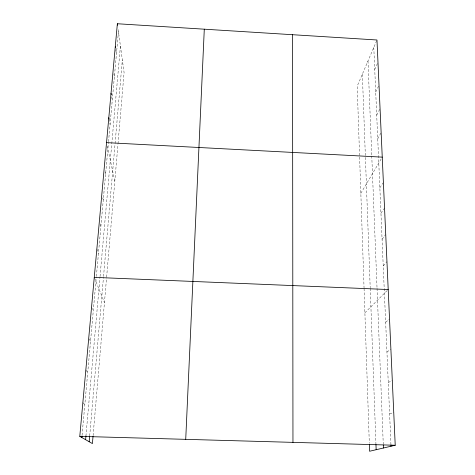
<?xml version="1.0" encoding="UTF-8"?>
<svg xmlns="http://www.w3.org/2000/svg" width="475" height="475" viewBox="0 0 475 475"><rect width="100%" height="100%" fill="white"/><g stroke="black" fill="none" stroke-linecap="round" stroke-linejoin="round"><path stroke-width="0.36" stroke-dasharray="2.38 1.78" d="M93.094 435.628L106.56 277.869M106.62 277.139L117.954 144.418M118.014 143.682L124.088 72.544L118.055 28.761M89.692 435.896L103.473 277.168M103.538 276.438L115.015 144.24M115.081 143.503L122.342 59.862M85.927 436.074L99.976 277.24M100.041 276.509L120.43 45.98M82.056 435.343L96.324 277.073M96.389 276.337L108.466 142.375M108.532 141.651L118.453 31.629M376.687 40.666L357.206 86.189L359.587 156.388M374.739 69.487L377.684 62.979M375.713 92.055L378.712 85.815M376.711 115.152L380.065 108.603M377.732 138.789L381.14 132.578M360.84 193.319L381.9 157.73M379.852 187.803L382.987 182.922M380.95 213.21L384.542 208.109M382.072 239.252L385.736 234.567M383.224 265.947L386.953 261.695M364.889 312.811L388.212 289.536M385.658 322.282L389.536 318.986M386.941 352.017L390.895 349.25M388.265 382.559L392.297 380.356M389.619 413.957L393.739 412.348M82.846 402.705L84.835 404.552M85.821 370.019L87.721 372.483M89.08 338.871L90.535 341.305M91.527 307.384L93.266 310.983M94.543 278.047L104.452 302.557M96.847 248.995L98.444 253.585M100.13 223.891L100.89 226.409M102.731 197.867L103.283 199.916M105.141 172.122L105.61 174.082M107.285 146.104L114.819 181.147M109.066 118.999L110.099 124.296M111.643 96.817L112.26 100.296M113.899 73.952L114.374 76.867M115.817 49.845L116.44 53.984M373.789 47.435L390.919 444.036M367.983 61.008L371.741 155.248M371.771 155.984L377.019 287.666M377.049 288.408L383.272 444.309M362.354 74.165L365.382 156.673M365.412 157.397L370.197 287.696M370.227 288.432L375.939 443.852M359.611 157.112L364.046 287.82M364.07 288.557L369.312 443.258"/><path stroke-width="0.71" d="M185.725 439.339L204.292 29.189M93.029 436.353L92.411 443.585L79.782 436.353L117.367 23.75L376.972 39.989L395.218 445.253L369.586 451.25L369.36 444.707M89.181 441.732L89.627 436.626M85.607 439.684L85.927 436.074M81.86 437.54L81.991 436.074M79.782 436.353L395.218 445.253M94.264 277.358L388.212 289.536M106.537 142.631L382.25 157.142M108.811 117.681L109.066 118.999M111.025 93.337L111.275 94.727M115.306 46.396L115.508 47.773M117.367 23.75L117.562 25.181M390.949 444.772L391.014 446.239M383.301 445.051L383.42 448.014M375.963 444.582L376.152 449.712M292.547 34.705L292.962 442.367"/></g></svg>
